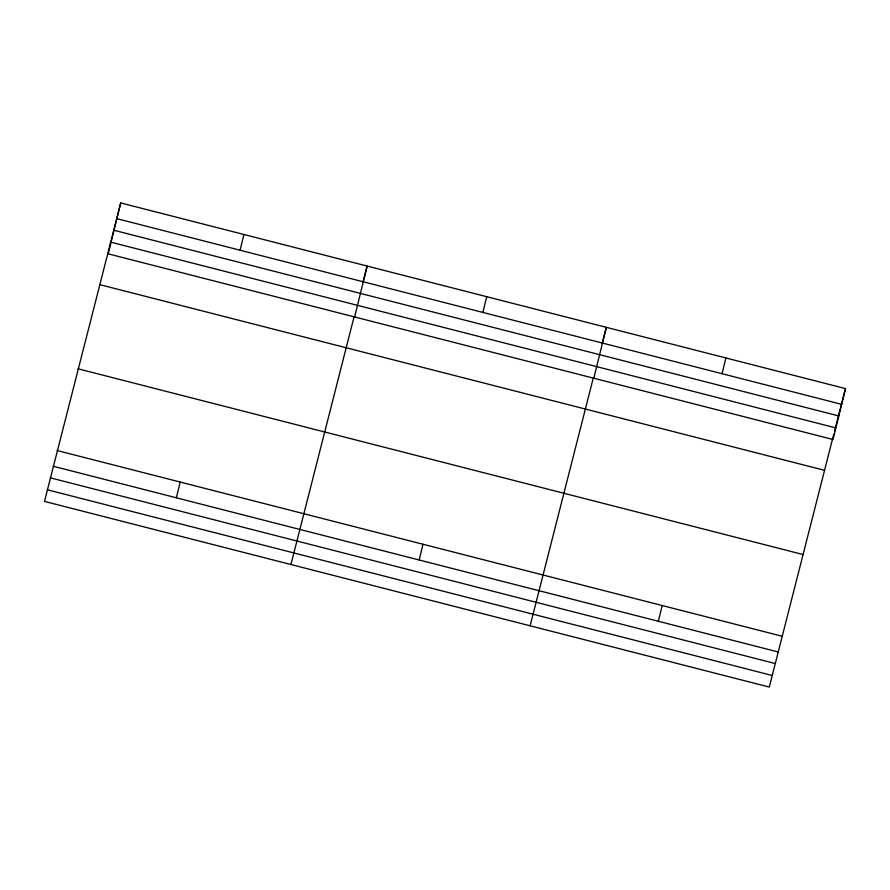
<?xml version="1.0" encoding="UTF-8"?>
<svg xmlns="http://www.w3.org/2000/svg" width="890" height="890" viewBox="0 0 890 890"><rect width="100%" height="100%" fill="white"/><g stroke="black" fill="none" stroke-linecap="round" stroke-linejoin="round"><path stroke-width="1.33" d="M120.717 202.931L108.213 253.839L832.995 439.504L845.5 388.607L120.717 202.931L44.5 501.393L769.283 687.069L833.785 434.142M176.354 497.788L180.214 482.057M240.066 250.235L243.927 234.493M290.93 564.527L354.042 316.951M354.643 316.962L367.147 266.054L363.009 282.13M419.157 559.988L423.017 544.257M482.87 312.434L486.73 296.693M530.106 625.803L593.23 378.228M593.819 378.239L606.324 327.331L602.185 343.406M658.333 621.265L662.193 605.534M722.046 373.7L725.906 357.969M834.475 431.461L845.5 388.607M116.857 218.662L841.64 404.338M113.998 230.276L838.781 415.942M111.061 242.225L835.844 427.901M99.691 284.622L824.474 470.298M78.031 368.794L802.813 554.47M57.005 450.496L781.787 636.161M53.133 466.226L777.916 651.903M50.285 477.83L775.068 663.506M47.348 489.789L772.131 675.466"/></g></svg>
